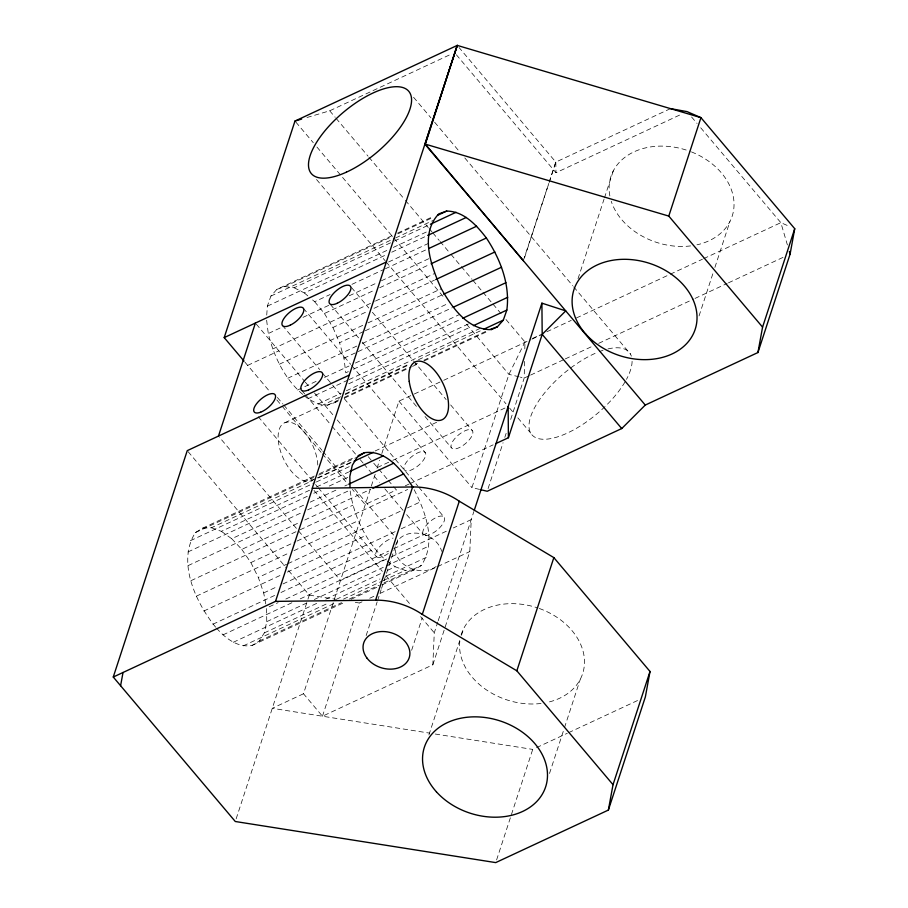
<?xml version="1.0" encoding="UTF-8"?>
<svg xmlns="http://www.w3.org/2000/svg" width="908" height="908" viewBox="0 0 908 908"><rect width="100%" height="100%" fill="white"/><g stroke="black" fill="none" stroke-linecap="round" stroke-linejoin="round"><path stroke-width="0.68" stroke-dasharray="4.54 3.41" d="M524.552 361.407L524.2 378.069L509.672 422.538M524.813 348.91L524.96 341.964L503.974 317.119M375.197 474.237L303.488 693.757L322.465 716.23L432.844 664.804L434.274 632.819L437.792 622.037M432.844 664.804L469.799 551.587L471.229 519.603L453.285 527.968M266.736 315.087L267.361 306.144L270.902 296.076L276.827 289.391L392.517 235.456M215.605 627.156C196.014 602.935 176.572 562.086 195.368 532.599L202.541 528.184L314.372 476.042M216.513 628.12C225.309 638.21 237.907 648.096 252.095 645.452L259.279 641.025L264.285 632.91L266.759 621.651L266.566 608.02L278.132 602.628M381.916 584.922L414.048 569.94L421.233 565.525C437.384 541.554 424.921 510.126 412.811 487.074M236.159 818.812L307.517 600.506M307.96 599.155L309.276 595.115L287.427 569.237M377.013 468.267L379.646 460.22M381.848 453.512L398.952 401.154L413.015 394.594M322.465 716.23L359.454 603.025L362.031 601.834M366.151 635.566L377.172 601.856M377.614 600.506L381.133 589.723M381.576 588.373L395.241 546.571M524.518 257.827L555.809 162.089L670.49 108.62M411.63 650.276L422.209 617.917M479.572 489.423L471.944 487.573L508.934 374.368L524.96 341.964L527.537 340.772M438.235 620.697L473.874 511.533M488.084 488.572L503.066 442.752M504.825 437.361L506.142 433.32M428.916 734.947L459.743 640.617M461.514 635.225L463.716 628.484M578.021 278.745L604.013 199.238M604.456 197.887L613.263 170.942M496.608 859.91L532.724 749.406L535.289 748.203M549.499 773.491L564.038 729.022M564.481 727.671L580.337 679.161M699.046 315.95L713.143 272.82M714.902 267.429L729.884 221.62M523.314 260.664L548.784 183.405M549.215 182.065L555.809 162.089L459.073 47.556M303.771 395.275L307.903 398.782L318.106 403.946L327.493 405.161L335.415 402.335L340.5 396.603M307.006 117.507L329.706 110.799L371.747 91.209M373.018 90.607L451.98 53.788M397.659 233.061L433.649 216.274M276.827 289.391L284.76 286.565L392.733 236.228M397.874 233.821L433.865 217.046M270.902 296.076L394.288 238.543M395.582 237.941L432.855 220.565M284.76 286.565L294.147 287.768L393.119 241.63M394.401 241.029L429.109 224.844M267.361 306.144L388.193 249.814M393.334 247.407L429.325 230.632M456.361 54.764L555.991 172.724L681.908 114.011M294.147 287.768L304.35 292.944L385.321 255.193M391.757 252.197L426.454 236.012M388.579 261.992L428.428 243.412M312.602 299.969L314.667 301.717L330.092 294.533M351.941 284.34L384.084 269.358M385.367 268.757L426.499 249.587M302.739 394.39C284.601 378.976 273.819 356.367 268.28 333.531L281.139 327.538M302.988 317.357L328.696 305.372M349.262 295.781L376.252 283.194M381.394 280.799L430.244 258.02M314.667 301.717L324.406 313.498L374.539 290.129M379.68 287.734L429.813 264.364M272.672 348.99L374.221 301.649M375.503 301.047L434.626 273.478M247.668 365.391L278.87 350.84M324.406 313.498L332.907 327.493L367.604 311.308M374.039 308.311L434.444 280.152M279.346 364.233L362.894 325.28M368.035 322.885L441.299 288.721M348.343 371.61L345.778 372.802L343.962 358.195L339.569 342.736L363.995 331.352M365.277 330.75L442.4 294.794M287.836 378.216L357.253 345.857M362.394 343.462L447.224 303.908M343.962 358.195L356.821 352.202M358.104 351.6L451.934 307.846M297.574 390.009L318.141 380.418M324.576 377.422L348.99 366.038M355.414 363.041L459.539 314.497M353.484 369.204L461.457 318.867M307.903 398.782L347.741 380.202M349.035 379.601L469.856 323.271M348.74 383.789L470.843 326.857M318.106 403.946L341.238 393.164M346.379 390.769L480.06 328.435M345.21 393.856L409.474 363.892M418.474 359.693L481.456 330.33M284.908 422.697L338.752 397.591M345.165 394.605L409.258 364.721M327.493 405.161L339.059 399.77M344.2 397.375L408.464 367.411M414.888 364.414L417.464 363.211M423.888 360.215L488.164 330.251M335.415 402.335L337.992 401.132M344.416 398.135L411.256 366.968M412.538 366.378L418.963 363.382M424.104 360.975L487.085 331.613M532.678 338.366L540.396 334.768M546.82 331.772L571.257 320.388M576.398 317.982L668.98 274.818M670.263 274.216L702.406 259.234M703.689 258.632L780.846 222.664L789.688 226.501M414.298 394.004L442.434 380.883M443.717 380.293L530.681 339.74M531.952 339.149L542.189 334.382M529.341 375.674L524.2 378.069L520.386 377.149M530.624 375.072L564.027 359.5M565.309 358.898L592.288 346.323M598.701 343.337L693.757 299.016M695.04 298.414L727.16 283.444M728.443 282.842L783.672 257.089M319.514 473.647L355.505 456.86M195.368 532.599L313.612 477.472M318.753 475.066L357.321 457.087M310.99 480.877L316.12 478.482M317.403 477.88L352.009 461.752M375.083 450.992L436.612 422.299M202.541 528.184L211.416 527.752L311.671 481.002M318.095 478.005L351.521 462.433M190.362 540.714L315.042 482.591M316.325 481.989L352.315 465.214M211.416 527.752L221.37 531.35L310.059 490.002M316.483 487.006L348.615 472.024M187.877 551.985L307.415 496.245M313.839 493.248L320.263 490.252M329.264 486.052L349.83 476.473M377.399 467.506L391.496 460.924M392.778 460.333L505.586 407.737M221.37 531.35L231.722 538.728L304.986 504.564M310.127 502.169L338.412 488.981M344.836 485.984L347.412 484.793M188.081 565.616L302.478 512.271M307.619 509.876L350.034 490.104C353.655 516.164 365.708 541.213 384.867 559.396L298.755 599.552M231.722 538.728L241.789 549.385L299.629 522.418M304.77 520.012L370.316 489.457M190.952 580.689L298.925 530.351M300.207 529.75L352.917 505.177M405.286 485.814L409.111 484.032M410.382 483.431L493.123 444.852M241.789 549.385L250.858 562.585L295.849 541.611M297.132 541.009L407.669 489.48M196.31 596.193L288.858 553.04M293.999 550.645L358.274 520.681M265.772 603.911L263.683 592.935L258.326 577.443L286.599 564.265M287.893 563.664L402.289 510.33M407.431 507.924L420.279 501.931M203.778 611.05L280.901 575.082M287.337 572.085L365.742 535.538M263.683 592.935L277.825 586.352M282.967 583.946L396.07 531.214M401.211 528.819L425.636 517.435M212.858 624.25L275.839 594.888M280.981 592.493L374.811 548.738M285.838 599.03L388.669 551.088M393.811 548.693L428.519 532.508M222.914 634.908L292.319 602.549M386.626 559.044L340.489 580.564L219.373 437.168M391.757 556.661L446.872 530.964M266.759 621.651L307.891 602.481M314.327 599.484L385.015 566.524M386.309 565.922L428.724 546.139M233.277 642.285L318.106 602.73M325.824 599.132L382.381 572.766M387.512 570.372L395.23 566.774L405.184 570.372L414.048 569.94M264.285 632.91L328.548 602.946M336.255 599.348L379.964 578.975M386.388 575.978L426.238 557.399M243.231 645.883L335.778 602.73M343.485 599.132L382.041 581.154M383.335 580.564L405.184 570.372M259.279 641.025L341.544 602.674M349.251 599.076L378.818 585.297M383.959 582.902L421.233 565.525M252.095 645.452L343.36 602.901M351.067 599.314L380.634 585.524M369.726 598.247L374.856 595.852M379.987 593.457L436.442 567.137M437.724 566.535L469.799 551.587M303.488 693.757L272.275 708.308L429.677 733.142M536.56 747.613L567.284 733.289M568.567 732.688L638.971 699.864M309.276 595.115L335.767 599.291M355.278 602.367L359.454 603.025M435.25 734.027L532.724 749.406M519.115 376.831L508.934 374.368L465.055 322.408M387.171 561.03L395.23 566.774M304.35 292.944L308.47 296.451M691.601 117.007L697.072 123.477M700.715 127.79L780.846 222.664L787.395 244.933M413.571 97.281L430.948 117.87M434.614 122.194L460.231 152.533M464.805 157.947L572.778 285.77M573.686 286.86L630.424 354.029M329.706 110.799L335.188 117.28M336.096 118.358L368.035 156.165M368.943 157.254L404.525 199.374M405.433 200.452L428.247 227.465M429.166 228.544L431.902 231.79M432.81 232.868L439.2 240.427M440.108 241.505L450.141 253.389M451.06 254.467L472.046 279.312M472.954 280.39L482.08 291.196M482.988 292.274L492.113 303.079M493.033 304.157L503.066 316.041M295.894 122.137L313.271 142.704M316.926 147.039L444.023 297.506M316.551 179.523L385.174 260.766M386.093 261.856L505.949 403.765M509.615 408.101L514.189 413.515M517.844 417.85L530.658 433.014M351.464 287.495L368.761 307.971M372.394 312.284L446.123 399.565M450.674 404.957L472.512 430.823A13.552 5.55 -40.2 0 1 459.221 447.655A13.552 5.55 -40.2 0 1 454.136 439.393A13.552 5.55 -40.2 0 1 472.512 430.823M330.353 304.43L358.569 337.833M362.213 342.146L416.817 406.807M425.012 416.5L451.401 447.757M398.952 401.154L471.944 487.573M303.397 308.334L350.726 364.369M351.646 365.447L425.364 452.74A13.552 5.55 -40.2 0 1 412.221 469.572A13.552 5.55 -40.2 0 1 406.943 461.468A13.552 5.55 -40.2 0 1 425.364 452.74M282.354 325.37L319.673 369.556M322.385 373.029L340.591 394.583M344.245 398.646L417.952 486.177M418.86 487.256L444.341 517.435A13.552 5.55 -40.2 0 1 430.63 534.267A13.552 5.55 -40.2 0 1 426.124 525.539A13.552 5.55 -40.2 0 1 444.341 517.435M256.306 324.133L304.418 381.088M305.326 382.166L309.889 387.568M314.452 392.971L333.611 415.648M337.254 419.973L362.803 450.22M368.273 456.701L372.836 462.104M373.744 463.182L387.341 479.265M388.238 480.332L392.767 485.689M393.663 486.756L396.376 489.968L365.175 504.507L352.418 489.412M302.001 390.724L304.736 393.959M305.644 395.037L331.136 425.216M332.044 426.295L356.617 455.385M360.26 459.698L362.984 462.932M363.904 464.011L379.374 482.33M384.833 488.799L403.039 510.353M406.682 514.654L423.06 534.052M277.383 397.477L282.842 403.946M283.75 405.025L321.977 450.289M322.885 451.367L348.377 481.535M354.744 489.083L393.879 535.425M244.956 362.19L269.528 391.28M276.815 399.906L281.367 405.297M282.274 406.375L321.443 452.751M322.363 453.83L346.958 482.942M258.224 416.681L311.932 480.264M315.575 484.566L317.391 486.722M318.299 487.8L376.548 556.774M314.032 490.479L382.347 571.359M385.991 575.672L411.506 605.863M420.608 616.645L434.274 632.819M188.16 451.719L286.508 568.158M250.858 562.585L258.326 577.443M332.907 327.493L339.569 342.736M266.634 320.252L268.28 333.531M555.809 162.089L555.991 172.724M436.192 566.479A23.914 18.183 18.1 0 1 408.884 567.511A23.914 18.183 18.1 0 1 395.423 546.378M395.684 545.22A23.914 18.183 18.1 0 1 418.736 533.348A23.914 18.183 18.1 0 1 441.629 551.338M313.669 479.152A31.894 16.072 65 0 1 281.423 453.875A31.894 16.072 65 0 1 292.875 423.06A31.894 16.072 65 0 1 317.755 468.153M608.008 348.922A63.787 26.128 -40.2 0 1 631.366 356.174M632.093 361.339A63.787 26.128 -40.2 0 1 626.475 379.362M625.033 381.905A63.787 26.128 -40.2 0 1 606.056 405.581M605.08 406.534A63.787 26.128 -40.2 0 1 532.179 435.091A63.787 26.128 -40.2 0 1 569.656 368.761M570.769 367.922A63.787 26.128 -40.2 0 1 598.02 352.145M599.291 351.646A63.787 26.128 -40.2 0 1 603.025 350.318M691.442 151.908A63.787 48.499 18.1 0 1 733.97 202.03A63.787 48.499 18.1 0 1 696.958 244.819M690.591 245.909A63.787 48.499 18.1 0 1 611.22 201.224M609.87 195.992A63.787 48.499 18.1 0 1 690.137 151.409M539.284 608.474A63.787 48.499 18.1 0 1 584.343 658.493A63.787 48.499 18.1 0 1 547.399 702.372M541.043 703.462A63.787 48.499 18.1 0 1 459.902 640.56M461.082 635.033A63.787 48.499 18.1 0 1 537.967 608.02M397.409 539.874A13.552 5.55 -40.2 0 1 395.411 546.23M388.249 553.46A13.552 5.55 -40.2 0 1 375.946 552.756A13.552 5.55 -40.2 0 1 393.062 538.104"/><path stroke-width="1.36" d="M506.834 310.071C510.285 284.476 500.331 259.018 486.37 237.998C476.609 225.298 463.988 211.269 446.713 211.053L438.791 213.879C419.303 234.275 431.164 266.464 441.299 288.721C451.753 306.847 466.44 328.526 489.446 329.649L497.368 326.823L503.304 320.138L506.834 310.071L473.42 325.654M120.594 685.722L123.023 672.487M349.217 375.129L187.252 450.64L113.262 677.039L235.286 821.502L495.723 862.6L608.371 810.072L613.025 784.682L650.015 671.477L553.846 557.614L459.289 501.216A63.787 48.499 18.1 0 0 412.607 486.96L312.216 488.322L457.246 45.4L700.942 117.654L794.738 228.703L790.096 254.092L757.93 352.531L645.27 405.059L621.73 428.553L487.21 491.262L480.843 489.73M650.015 671.477L645.372 696.879L608.371 810.072M757.93 352.531L762.572 327.13L794.738 228.703M645.27 405.059L424.762 143.975L425.353 144.156L457.246 45.4L294.975 121.059L224.197 337.606L244.059 361.123M218.465 436.09L255.409 323.055M113.262 677.039L275.521 601.38L312.522 488.186M457.246 45.4L425.08 143.839L523.314 260.664M275.521 601.38L375.606 600.165L412.607 486.96M613.025 784.682L516.845 670.808L422.288 614.421L459.289 501.216M474.305 510.183L541.906 303.159L565.741 310.888L542.189 334.382L508.401 437.735L495.677 443.671M516.845 670.808L553.846 557.614M762.572 327.13L668.776 216.081L700.942 117.654L687.05 111.616L670.49 108.62M412.811 487.074C402.142 470.73 386.57 449.687 364.494 452.672L357.321 457.087L352.315 465.214L349.83 476.473L350 487.38M437.713 215.241L446.713 211.053M430.392 224.253L456.1 212.268M427.736 235.41L466.303 217.432M224.197 337.606L386.161 262.094M429.064 248.383L476.621 226.206M431.096 263.763L486.37 237.998M435.738 279.55L494.86 251.981M443.683 294.192L501.534 267.224M453.217 307.245L505.915 282.683M462.739 318.265L507.731 297.291M484.021 329.127L503.304 320.138M490.944 329.82L497.368 326.823M358.07 455.668L364.494 452.672M354.086 461.23L373.37 452.241M349.898 471.422L383.324 455.839M348.695 484.191L393.686 463.216M372.893 488.254L403.742 473.874M294.975 121.059L301.66 119.084M425.353 144.156L668.776 216.081M621.73 428.553L542.189 334.382L541.906 303.159M789.324 251.482L790.096 254.092M508.151 406.546L508.401 437.735M375.606 600.165A63.787 48.499 18.1 0 1 422.288 614.421M366.934 658.05A23.914 18.183 18.1 0 0 407.431 661.342A23.914 18.183 18.1 0 0 385.026 631.616A23.914 18.183 18.1 0 0 366.934 658.05M409.224 381.417A31.894 16.072 65 0 0 441.742 419.916A31.894 16.072 65 0 0 435.136 371.134A31.894 16.072 65 0 0 409.224 381.417M346.391 172.168A63.787 26.128 -40.2 0 0 409.905 92.945A63.787 26.128 -40.2 0 0 323.781 132.216A63.787 26.128 -40.2 0 0 346.391 172.168M586 334.314A63.787 48.499 18.1 0 0 692.883 334.814A63.787 48.499 18.1 0 0 624.829 259.302A63.787 48.499 18.1 0 0 586 334.314M436.453 791.867A63.787 48.499 18.1 0 0 543.336 792.366A63.787 48.499 18.1 0 0 475.281 716.843A63.787 48.499 18.1 0 0 436.453 791.867M337.265 303.249A13.552 5.55 -40.2 0 0 350.556 286.417A13.552 5.55 -40.2 0 0 332.18 294.986A13.552 5.55 -40.2 0 0 337.265 303.249M308.675 389.861A13.552 5.55 -40.2 0 0 322.385 373.029A13.552 5.55 -40.2 0 0 304.169 381.133A13.552 5.55 -40.2 0 0 308.675 389.861M290.254 325.166A13.552 5.55 -40.2 0 0 303.397 308.334A13.552 5.55 -40.2 0 0 284.976 317.051A13.552 5.55 -40.2 0 0 290.254 325.166M260.641 412.198A13.552 5.55 -40.2 0 0 275.453 395.468A13.552 5.55 -40.2 0 0 257.77 402.255A13.552 5.55 -40.2 0 0 260.641 412.198"/></g></svg>
